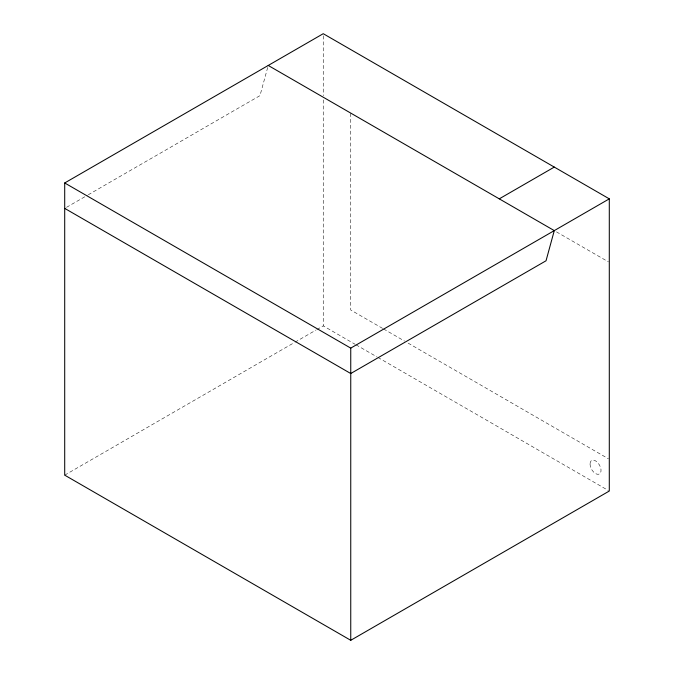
<?xml version="1.0" encoding="UTF-8"?>
<svg xmlns="http://www.w3.org/2000/svg" width="674" height="674" viewBox="0 0 674 674"><rect width="100%" height="100%" fill="white"/><g stroke="black" fill="none" stroke-linecap="round" stroke-linejoin="round"><path stroke-width="0.51" stroke-dasharray="3.37 2.53" d="M267.688 67.467L259.987 95.632L88.319 194.744M66.524 207.322L87.418 195.266M64.704 475.153L294.117 342.704M295.027 342.181L315.963 330.091M316.873 329.569L323.25 325.887L355.131 344.296M556.488 231.881L608.386 261.841M382.613 328.398L350.75 310.006L350.75 113.097M383.523 328.929L404.459 341.019M408.107 343.117L608.386 458.75M356.041 344.818L376.993 356.917M377.903 357.439L608.378 490.504M323.25 35.806L323.25 95.708M323.25 99.912L323.25 325.887M590.036 464.041A7.776 4.491 60 0 0 598.293 474.302A7.776 4.491 60 0 0 598.293 463.299A7.776 4.491 60 0 0 590.036 464.041"/><path stroke-width="1.01" d="M64.704 182.966L323.25 33.7L609.296 198.847L609.296 491.034L350.75 640.3L64.704 475.153L64.704 182.966L350.75 348.113L609.296 198.847M499.274 198.847L554.281 167.085M268.235 65.462L554.281 230.609L546.033 260.779L350.75 373.522L64.704 208.376M350.75 348.113L350.75 640.3"/></g></svg>
